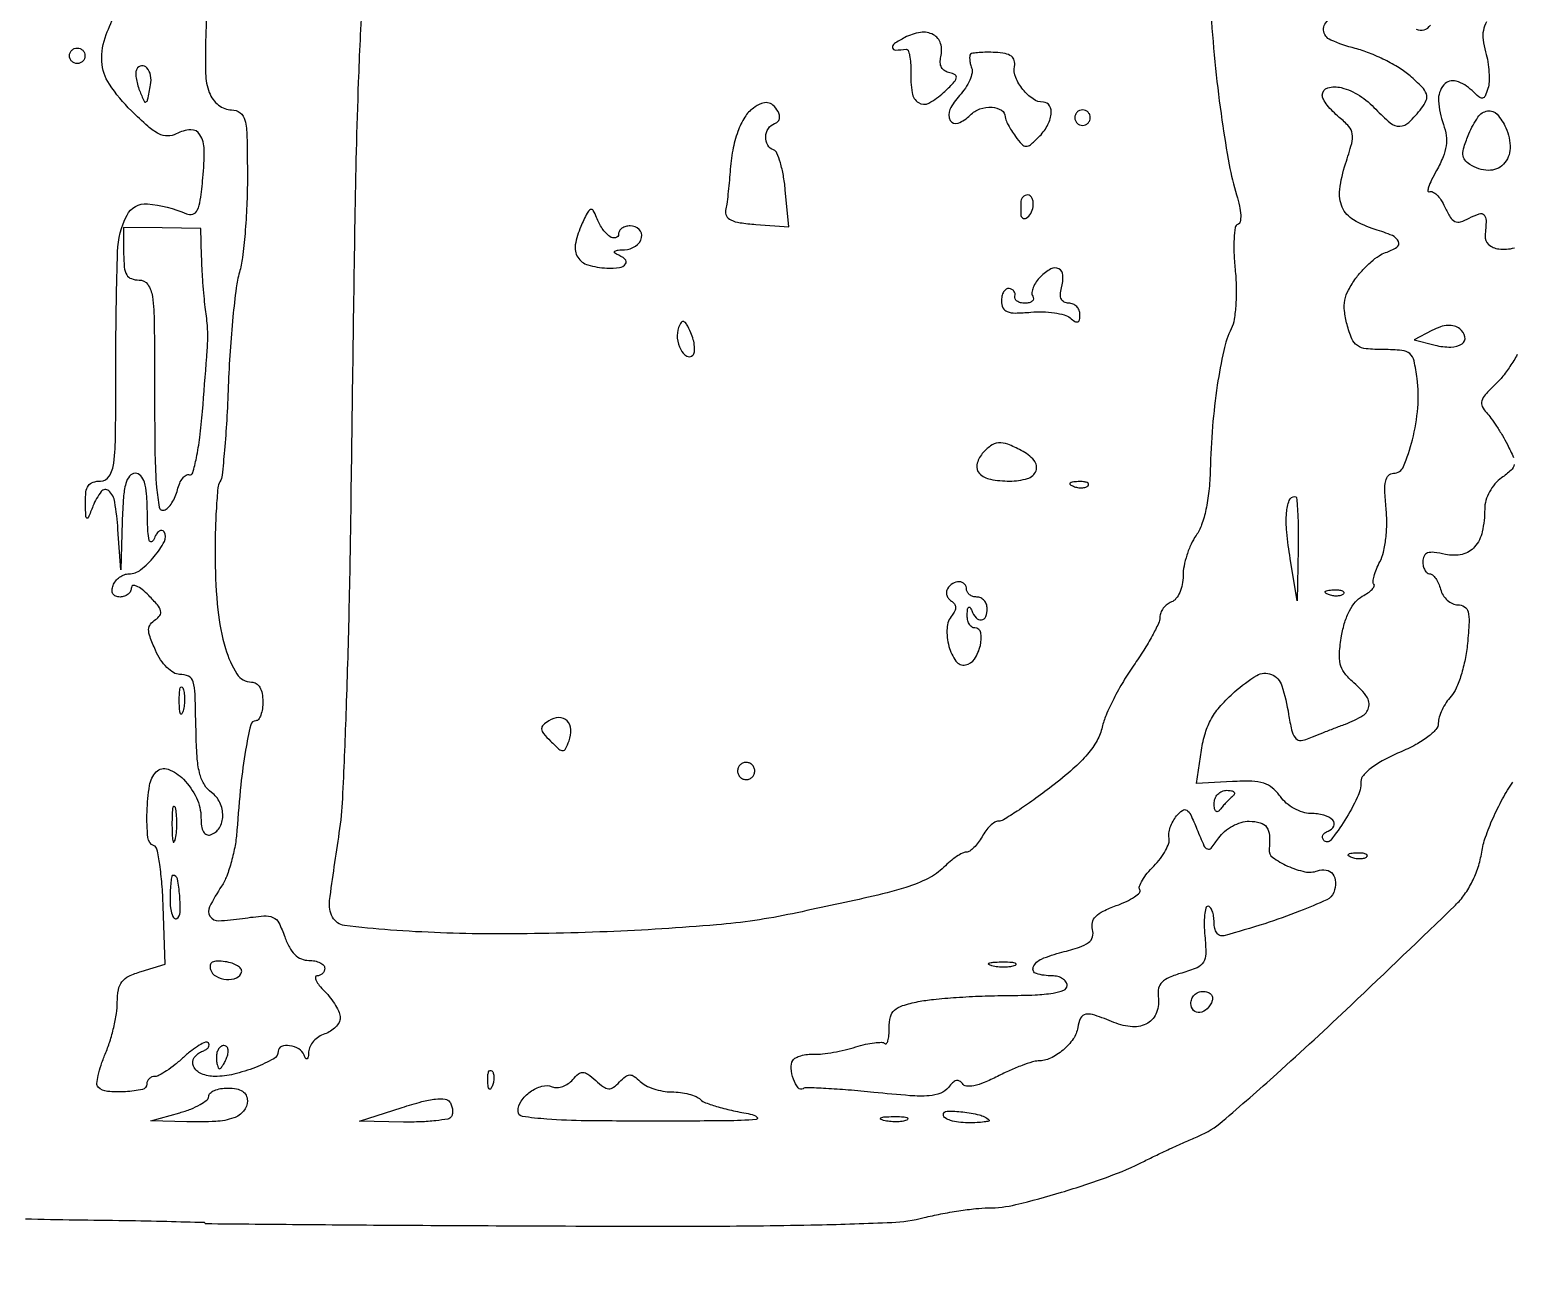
# Model space of a CAD drawing. Extents: x 0 to 5034, y 0 to 2560.
# Drawn here: x 4296.8 to 4488.4, y 1785.6 to 1945.4 of the extents above; entities that cross this region are included whole.
import ezdxf

# ---------------------------------------------------------------- set-up
doc = ezdxf.new("R2010")
doc.units = 0

msp = doc.modelspace()

# ---------------------------------------------------------------- linework, layer by layer
for points in [[(4319.864658, 1949.43324, 0.010034), (4319.611837, 1944.532312, 0.014153), (4319.596544, 1939.706727, 0.084768), (4320.079901, 1937.25, 0.066969), (4320.565945, 1936.354218, 0.069622), (4321.266065, 1935.632051, 0.073708), (4322.09758, 1935.161759, 0.092154), (4322.967776, 1935, -0.163763), (4324.073303, 1934.627934, -0.175125), (4324.69198, 1933.672781, -0.052453), (4324.950813, 1931.583062, -0.004606), (4325, 1926.243398, -0.010461), (4324.924493, 1922.634717, -0.010465), (4324.698103, 1919.032862, -0.010344), (4324.369871, 1915.899961, -0.040283), (4323.972265, 1913.993398, 0.039731), (4323.548574, 1911.9729, 0.007492), (4323.125624, 1908.22245, 0.007966), (4322.766154, 1903.81523, 0.007226), (4322.533285, 1899.25324, -0.00525), (4322.326658, 1894.864802, -0.007573), (4322.044419, 1890.98916, -0.00435), (4321.730031, 1887.742735, -0.112555), (4321.446555, 1886.913524, 0.117124), (4321.181348, 1886.114277, 0.006574), (4320.986546, 1883.488618, 0.009818), (4320.856038, 1880.3284, 0.007016), (4320.829119, 1876.789058, 0.023645), (4321.17616, 1870.333678, 0.047377), (4322.16827, 1865.328315, 0.067478), (4323.65334, 1862.047949, 0.258256), (4325.546917, 1861, -0.149639), (4326.138272, 1860.818967, -0.113013), (4326.604692, 1860.31988, -0.084252), (4326.902092, 1859.525918, -0.047609), (4327, 1858.5, -0.034192), (4326.93444, 1857.542426, -0.052196), (4326.735829, 1856.734375, -0.067907), (4326.445719, 1856.17837, -0.2432), (4326.100694, 1856, 0.349211), (4325.42693, 1855.464073, 0.014019), (4324.766582, 1852.187512, 0.017564), (4324.157408, 1847.726391, 0.007874), (4323.655799, 1841.8282, -0.027429), (4323.409743, 1839.853055, -0.022576), (4322.938006, 1837.78173, -0.023154), (4322.329217, 1835.915767, -0.054646), (4321.666248, 1834.613383, 0.02663), (4320.110472, 1831.93846, 0.268758), (4320.174375, 1830.700272, 0.265596), (4321.283276, 1830.130111, 0.026147), (4324.386736, 1830.430744, -0.014047), (4327.128222, 1830.763419, -0.12706), (4328.309975, 1830.572586, -0.174991), (4329.070572, 1829.850629, -0.032399), (4329.834716, 1828.044288, 0.039696), (4330.428984, 1826.694679, 0.075762), (4331.140111, 1825.750182, 0.09475), (4331.978281, 1825.194714, 0.099407), (4332.94798, 1825, -0.046765), (4333.73337, 1824.926382, -0.066732), (4334.397219, 1824.70625, -0.086855), (4334.845041, 1824.381973, -0.195118), (4335, 1824, -0.099038), (4334.923658, 1823.618362, -0.097945), (4334.70625, 1823.29375, -0.097945), (4334.381638, 1823.076342, -0.099038), (4334, 1823, 0.388784), (4333.803682, 1822.820167, 0.13869), (4333.88125, 1822.4125, 0.056899), (4334.300446, 1821.768918, 0.023605), (4335, 1821, -0.032246), (4335.765378, 1820.128977, -0.032235), (4336.4125, 1819.16667, -0.034007), (4336.863571, 1818.255263, -0.09821), (4337, 1817.567388, -0.122947), (4336.851427, 1816.972302, -0.069989), (4336.4125, 1816.36914, -0.063046), (4335.764714, 1815.849532, -0.06077), (4335, 1815.5, 0.069437), (4334.229505, 1815.131619, 0.063824), (4333.564309, 1814.557423, 0.067697), (4333.100259, 1813.873305, 0.103859), (4332.921053, 1813.182612, -0.019696), (4332.863569, 1812.517963, -0.204538), (4332.728047, 1812.286222, -0.439808), (4332.555009, 1812.319604, -0.042025), (4332.337719, 1812.75, 0.163746), (4331.655127, 1813.547144, 0.097732), (4330.467601, 1813.971499, 0.128138), (4329.417913, 1813.859249, 0.309055), (4328.992198, 1813.25, -0.27139), (4328.417116, 1812.291523, -0.030676), (4326.03112, 1811.17106, -0.035566), (4323.245653, 1810.289234, -0.058942), (4320.800635, 1810, -0.097633), (4319.055386, 1810.344066, -0.187103), (4318.035226, 1811.312175, -0.270678), (4318.132972, 1812.432277, -0.154215), (4319.25, 1813.279762, 0.056383), (4319.688609, 1813.49471, 0.103479), (4319.971792, 1813.771809, 0.153423), (4320.057293, 1814.063045, 0.181951), (4319.951844, 1814.327918, 0.31132), (4319.580123, 1814.414301, 0.037791), (4318.783863, 1814.028846, 0.034171), (4317.803947, 1813.366055, 0.021168), (4316.745488, 1812.464822, -0.018005), (4315.651249, 1811.521124, -0.022061), (4314.561564, 1810.724042, -0.021225), (4313.60485, 1810.144058, -0.1263), (4313.043644, 1810, 0.094758), (4312.645281, 1809.923819, 0.096836), (4312.30657, 1809.70625, 0.098886), (4312.079833, 1809.381577, 0.10349), (4312, 1809, -0.355108), (4311.444818, 1808.316866, -0.036699), (4309.237275, 1808.022511, -0.038071), (4306.909207, 1808.061884, -0.174845), (4305.706317, 1808.627016, -0.225738), (4305.547654, 1809.073611, -0.027181), (4305.715549, 1810.134098, -0.028058), (4306.07437, 1811.443517, -0.01953), (4306.618235, 1812.877016, 0.025101), (4307.209243, 1814.488657, 0.018076), (4307.711398, 1816.337955, 0.018328), (4308.061593, 1818.1361, 0.037198), (4308.178584, 1819.57134, -0.040809), (4308.324686, 1821.217041, -0.123124), (4308.775553, 1822.239999, -0.118599), (4309.66629, 1822.952315, -0.036508), (4311.283953, 1823.57134), (4314.367907, 1824.5), (4314.115594, 1832, 0.011469), (4313.951465, 1834.898426, 0.017628), (4313.663728, 1837.394792, 0.012306), (4313.310865, 1839.39499, 0.262804), (4312.931641, 1839.833333, -0.293261), (4312.124256, 1840.880814, -0.028807), (4312.02892, 1844.21929, -0.03241), (4312.349104, 1847.621031, -0.149273), (4313.209005, 1849.378656, -0.305295), (4314.749653, 1849.734228, -0.107999), (4316.739273, 1848.427969, -0.082295), (4318.417587, 1846.028999, -0.112024), (4319, 1843.462121, 0.035633), (4319.077632, 1842.374172, 0.093213), (4319.329295, 1841.635493, 0.163129), (4319.732467, 1841.272401, 0.18485), (4320.25, 1841.249533, 0.17859), (4321.373995, 1842.148964, 0.131405), (4321.820461, 1843.694832, 0.116545), (4321.451381, 1845.408002, 0.124433), (4320.358741, 1846.72695, -0.097722), (4319.456823, 1847.705638, -0.071369), (4318.869719, 1849.066574, -0.046349), (4318.525793, 1851.044643, -0.014635), (4318.375, 1854.043047, 0.002833), (4318.231416, 1859.430122, 0.0574), (4317.992339, 1861.044903, 0.222223), (4317.404847, 1861.743813, 0.109043), (4316.244111, 1862, -0.136303), (4315.456714, 1862.218712, -0.060036), (4314.59671, 1862.888649, -0.051642), (4313.778277, 1863.888658, -0.041515), (4313.11192, 1865.109284, -0.015497), (4312.408805, 1866.840799, -0.089291), (4312.235753, 1867.810356, -0.164554), (4312.465038, 1868.484874, -0.090624), (4313.117808, 1869.076363, 0.104478), (4313.686651, 1869.620968, 0.221215), (4313.783802, 1870.209689, 0.109825), (4313.376144, 1870.97278, 0.018711), (4312.25, 1872.189301, 0.025613), (4311.384803, 1872.971917, 0.063519), (4310.660937, 1873.422968, 0.159765), (4310.205859, 1873.474854, 0.355839), (4310, 1873.222222, -0.119407), (4309.887062, 1872.756052, -0.100672), (4309.568594, 1872.359028, -0.092142), (4309.092301, 1872.092408, -0.081821), (4308.531385, 1872, -0.094119), (4307.972145, 1872.106211, -0.166113), (4307.617923, 1872.407358, -0.151899), (4307.503306, 1872.885039, -0.075244), (4307.638374, 1873.5, -0.078644), (4307.969263, 1874.073417, -0.065267), (4308.480443, 1874.559375, -0.066694), (4309.086852, 1874.887962, -0.091095), (4309.696696, 1875, 0.169467), (4311.196309, 1875.523299, 0.050791), (4312.953701, 1877.237591, 0.050813), (4314.27256, 1879.187128, 0.267846), (4314.235096, 1880.428624, 0.224727), (4313.950061, 1880.613385, 0.195607), (4313.602968, 1880.523525, 0.0985), (4313.229427, 1880.110099, 0.04131), (4312.897783, 1879.433624, -0.236097), (4312.585229, 1879.15174, -0.421738), (4312.313664, 1879.310148, -0.049215), (4312.139351, 1880.494136, -0.00861), (4312.070285, 1882.75, 0.013362), (4311.96655, 1885.334956, 0.056009), (4311.690442, 1886.863286, 0.116751), (4311.21232, 1887.692406, 0.206686), (4310.5, 1888, 0.228061), (4309.769909, 1887.648718, 0.103001), (4309.278257, 1886.677503, 0.047901), (4308.973874, 1884.878497, 0.010573), (4308.815018, 1881.75), (4308.630035, 1875.5), (4308.262758, 1880.75, 0.022657), (4307.855839, 1884.268172, 0.167051), (4307.069616, 1885.736873, 0.443912), (4306.108131, 1885.652713, 0.066533), (4305.031162, 1883.75, -0.003715), (4304.420008, 1882.261585, -0.437793), (4304.244125, 1882.197694, -0.271587), (4304.115344, 1882.401499, -0.002527), (4304.063386, 1884.25, -0.035596), (4304.128577, 1885.60379, -0.124202), (4304.439559, 1886.414173, -0.164365), (4305.038062, 1886.851858, -0.076551), (4306, 1887, 0.259808), (4307.12621, 1887.627557, 0.108911), (4307.719828, 1889.321429, 0.028079), (4307.958866, 1893.053343, 0.001955), (4308, 1903.571429, -0.008518), (4308.22301, 1916.661609, -0.109119), (4309.435653, 1921.382174, -0.307957), (4312.078723, 1922.841528, -0.077018), (4317.11738, 1921.572498, 0.172267), (4317.948694, 1921.523165, 0.217442), (4318.526574, 1922.019999, 0.07379), (4318.914464, 1923.34331, 0.010229), (4319.250559, 1926.193902, 0.025884), (4319.416431, 1929.865448, 0.1352), (4318.871183, 1931.79512, 0.278507), (4317.674231, 1932.423444, 0.108307), (4315.801614, 1931.893827, -0.127155), (4314.69711, 1931.625357, -0.115861), (4313.557902, 1931.91043, -0.062176), (4312.137676, 1932.882243, -0.014031), (4309.997732, 1934.885183, -0.049267), (4307.152549, 1938.318889, -0.137104), (4306.173394, 1941.26394, -0.10655), (4306.749335, 1944.74793, -0.023536), (4309.25, 1950.299958)], [(4449.600029, 1947.312163, 0.008644), (4450.198277, 1940.368303, 0.009566), (4451.020687, 1933.680765, 0.010022), (4451.962163, 1927.903331, 0.029633), (4452.920663, 1924.000576, -0.022165), (4453.295381, 1922.567509, -0.042433), (4453.44542, 1921.388836, -0.056748), (4453.384777, 1920.543027, -0.272482), (4453.079893, 1920.193298, 0.281766), (4452.745727, 1919.796365, 0.022236), (4452.593488, 1918.365537, 0.024994), (4452.572213, 1916.525188, 0.016108), (4452.722768, 1914.397175, -0.020212), (4452.866226, 1912.102152, -0.021691), (4452.818244, 1909.856774, -0.022549), (4452.605356, 1907.926278, -0.073932), (4452.224029, 1906.704453, 0.058605), (4451.252526, 1903.895998, 0.017085), (4450.424053, 1899.389076, 0.016382), (4449.808452, 1894.053301, 0.014128), (4449.504716, 1888.418195, -0.019229), (4449.330011, 1885.694171, -0.027569), (4448.950323, 1883.30533, -0.031779), (4448.394041, 1881.343379, -0.067902), (4447.674512, 1879.945688, 0.045474), (4447.03299, 1878.825577, 0.029429), (4446.491888, 1877.432148, 0.029533), (4446.121248, 1875.995658, 0.048403), (4446, 1874.746109, -0.048405), (4445.890317, 1873.615804, -0.055987), (4445.565264, 1872.584487, -0.06414), (4445.081792, 1871.78752, -0.133535), (4444.5, 1871.361626, 0.074698), (4443.926571, 1871.0367, 0.064475), (4443.440625, 1870.542896, 0.066853), (4443.111922, 1869.962224, 0.095689), (4443, 1869.382755, -0.11096), (4442.818867, 1868.576598, -0.014077), (4442.006785, 1866.978641, -0.015944), (4440.913561, 1865.113763, -0.012638), (4439.618844, 1863.169081, 0.018685), (4438.273159, 1861.093882, 0.016486), (4437.025568, 1858.836849, 0.016787), (4436.036367, 1856.726989, 0.047195), (4435.538677, 1855.176097, -0.074078), (4434.879277, 1853.445744, -0.048459), (4433.656069, 1851.691187, -0.036352), (4431.759631, 1849.76776, -0.015986), (4428.995789, 1847.49676, -0.008001), (4426.681319, 1845.774066, -0.011315), (4424.562825, 1844.320923, -0.007614), (4422.760699, 1843.182619, -0.137898), (4422.11114, 1843, 0.142855), (4421.636893, 1842.86168, 0.047734), (4421.061674, 1842.4125, 0.042911), (4420.4864, 1841.765335, 0.03739), (4420, 1841, -0.034718), (4419.519262, 1840.234579, -0.040999), (4418.960638, 1839.5875, -0.045472), (4418.409137, 1839.136208, -0.149836), (4417.964816, 1839, 0.121046), (4417.469583, 1838.878325, 0.026806), (4416.71275, 1838.429336, 0.026363), (4415.871859, 1837.800964, 0.022737), (4415.057313, 1837.057313, -0.080876), (4413.046685, 1835.609742, -0.041122), (4410.146073, 1834.449867, -0.01976), (4405.316795, 1833.171979, -0.002955), (4395.5, 1831.046126, -0.030744), (4385.682917, 1829.603762, -0.01091), (4371.51126, 1828.715565, -0.011072), (4356.485433, 1828.435581, -0.017071), (4343.5, 1828.924707, -0.01404), (4337.561014, 1829.519795, -0.244413), (4336.01495, 1830.594331, -0.155256), (4335.63458, 1832.733831, -0.00502), (4336.889126, 1841.5, 0.026545), (4337.332788, 1845.961732, 0.002547), (4337.779704, 1856.871875, 0.003238), (4338.162254, 1869.893556, 0.002551), (4338.41325, 1884, -0.000704), (4338.931509, 1920.761182, -0.004986), (4339.386154, 1938.603672, -0.006012), (4339.902948, 1949.481916, -0.110897)], [(4488.813345, 1889.136511, -0.166519), (4488.404726, 1888.392838, -0.031847), (4487.183574, 1887.416027, 0.063532), (4486.321707, 1886.632368, 0.05263), (4485.619963, 1885.608462, 0.053364), (4485.156371, 1884.477569, 0.070721), (4485, 1883.377555, -0.053841), (4484.683018, 1880.44241, -0.125109), (4483.699346, 1878.477203, -0.161441), (4482.088524, 1877.516724, -0.108865), (4479.930466, 1877.515272, 0.022348), (4478.451727, 1877.771414, 0.109416), (4477.611965, 1877.694665, 0.206789), (4477.164451, 1877.304586, 0.111972), (4477, 1876.579455, 0.053971), (4477.065413, 1875.975211, 0.073701), (4477.25949, 1875.463965, 0.093398), (4477.546296, 1875.120819, 0.173804), (4477.883369, 1875, -0.181596), (4478.259476, 1874.858742, -0.059916), (4478.660882, 1874.4125, -0.050447), (4479.024544, 1873.765484, -0.038887), (4479.289749, 1873, 0.075479), (4479.618735, 1872.235658, 0.071541), (4480.164625, 1871.5875, 0.07585), (4480.836744, 1871.150419, 0.106697), (4481.53361, 1871, -0.144653), (4482.388107, 1870.747505, -0.190675), (4482.855372, 1870.09208, -0.074328), (4482.981205, 1868.75929, -0.010386), (4482.773048, 1865.989869, -0.02601), (4482.467613, 1863.938414, -0.025549), (4481.949593, 1861.917247, -0.026422), (4481.312409, 1860.197434, -0.082163), (4480.645819, 1859.161128, 0.039434), (4480.015934, 1858.344039, 0.033549), (4479.483459, 1857.393969, 0.034917), (4479.11641, 1856.458625, 0.076184), (4479, 1855.699057, -0.182132), (4478.690232, 1854.876871, -0.050294), (4477.662213, 1853.919816, -0.039526), (4476.084644, 1852.908309, -0.021224), (4474, 1851.904654, 0.021427), (4471.932332, 1850.908142, 0.038704), (4470.34979, 1849.895299, 0.048336), (4469.307406, 1848.937207, 0.184195), (4468.996262, 1848.126856, -0.110677), (4468.530795, 1846.071937, -0.029998), (4466.912643, 1843.132257, -0.026079), (4465.094767, 1840.560495, -0.460368), (4464.196113, 1840.524125, -0.13899), (4464.032235, 1840.84503, -0.159643), (4464.073501, 1841.185338, -0.125815), (4464.32778, 1841.494939, -0.072617), (4464.756231, 1841.722315, 0.192733), (4465.477212, 1842.359419, 0.322386), (4465.355925, 1843.123382, 0.134944), (4464.208639, 1843.782332, 0.063355), (4462.497687, 1844, -0.0774), (4461.469255, 1844.16016, -0.050158), (4460.362563, 1844.64013, -0.049132), (4459.345103, 1845.347675, -0.063576), (4458.580797, 1846.188109, 0.064956), (4457.575125, 1847.287862, 0.099259), (4456.445855, 1847.908387, 0.069964), (4454.88496, 1848.16811, 0.019227), (4452.387789, 1848.134976), (4447.727391, 1847.893735), (4448.371319, 1852.196868, -0.036969), (4448.876933, 1854.432261, -0.055309), (4449.668523, 1856.269352, -0.052431), (4450.878362, 1857.956437, -0.029409), (4452.664891, 1859.741924, -0.045401), (4455.528161, 1861.85408, -0.239896), (4457.414065, 1861.993761, -0.218866), (4458.753973, 1860.534825, -0.038368), (4459.645488, 1856.815533, 0.016882), (4460.035036, 1854.815103, 0.095223), (4460.472581, 1853.824592, 0.213385), (4461.066489, 1853.464945, 0.132764), (4461.886538, 1853.580466, -0.006148), (4462.736879, 1853.931632, -0.001793), (4464.054171, 1854.451307, -0.001801), (4465.541673, 1855.025809, -0.001928), (4467, 1855.57658, 0.048674), (4469.246557, 1856.674364, 0.220682), (4470.030413, 1857.858868, 0.21036), (4469.649829, 1859.264163, 0.044328), (4467.841557, 1861.137417, -0.055626), (4466.828587, 1862.235263, -0.102043), (4466.322573, 1863.336592, -0.077154), (4466.218445, 1864.754501, -0.021671), (4466.493881, 1866.963782, -0.032422), (4466.913121, 1868.736817, -0.046201), (4467.526978, 1870.232965, -0.054267), (4468.294135, 1871.378462, -0.095504), (4469.175747, 1872.094057, 0.027873), (4469.905775, 1872.538762, 0.049901), (4470.441261, 1872.992161, 0.073732), (4470.723297, 1873.386133, 0.325712), (4470.681624, 1873.65171, -0.230523), (4470.566244, 1873.986086, -0.034108), (4470.704365, 1874.707958, -0.032649), (4471.001728, 1875.597774, -0.022701), (4471.446661, 1876.559828, 0.06324), (4471.909693, 1877.819439, 0.027598), (4472.212918, 1879.577758, 0.026241), (4472.337455, 1881.548194, 0.027536), (4472.251202, 1883.489139, -0.014277), (4472.093506, 1885.709125, -0.062134), (4472.200963, 1887.020749, -0.136993), (4472.567466, 1887.72794, -0.208015), (4473.193113, 1888, 0.302799), (4474.50744, 1888.876301, 0.03721), (4475.650832, 1892.322922, 0.039707), (4476.347353, 1896.465997, 0.054125), (4476.268034, 1900.25, 0.021874), (4475.868506, 1902.538418, 0.162052), (4475.309328, 1903.475735, 0.158523), (4474.293756, 1903.901718, 0.020686), (4471.919186, 1904, -0.023253), (4469.666558, 1904.104819, -0.128272), (4468.53435, 1904.515732, -0.145639), (4467.821534, 1905.400367, -0.032949), (4467.202148, 1907.25, -0.035817), (4466.87094, 1909.013456, -0.076161), (4466.92352, 1910.397277, -0.075693), (4467.388537, 1911.70726, -0.035019), (4468.354176, 1913.239939, -0.029313), (4469.256299, 1914.331132, -0.026781), (4470.306108, 1915.344646, -0.027771), (4471.34291, 1916.147209, -0.074103), (4472.18062, 1916.557327, 0.063266), (4473.631099, 1917.229045, 0.374744), (4473.854185, 1917.966794, 0.189658), (4473.057832, 1918.742843, 0.026022), (4470.834848, 1919.543203, -0.060767), (4468.041611, 1920.773681, -0.154133), (4466.581764, 1922.409519, -0.139723), (4466.246773, 1924.70194, -0.046591), (4467.01284, 1928.038906, 0.012795), (4467.800345, 1930.647532, 0.100826), (4467.884069, 1931.902379, 0.150496), (4467.441193, 1932.860196, 0.039592), (4466.202037, 1934.037484, -0.027427), (4465.359187, 1934.800152, -0.031629), (4464.646848, 1935.616901, -0.033293), (4464.143023, 1936.373587, -0.130957), (4464, 1936.910293, -0.335939), (4464.720818, 1937.862059, -0.133934), (4466.459976, 1937.876215, -0.077953), (4468.803914, 1936.847042, -0.062609), (4470.923053, 1935.082372, 0.030332), (4472.781553, 1933.320233, 0.182175), (4474.01672, 1932.886439, 0.18981), (4475.200856, 1933.384028, 0.033341), (4476.84467, 1935.216534, 0.067872), (4477.44326, 1936.240562, 0.186567), (4477.463451, 1937.06293, 0.111245), (4476.894068, 1937.959266, 0.01727), (4475.34467, 1939.399079, 0.040675), (4473.949739, 1940.422378, 0.021978), (4472.087184, 1941.458493, 0.021753), (4470.085098, 1942.353068, 0.031873), (4468.25, 1942.946943, -0.041177), (4465.093246, 1944.033738, -0.276391), (4464.1724, 1945.330158, -0.302483), (4464.910493, 1946.652237, -0.045795)], [(4476.145151, 1945.457605, 0.194081), (4477.160678, 1945.352353, 0.18639), (4477.986803, 1945.978647, -0.046699)], [(4485.226985, 1946.368732, 0.086735), (4484.824604, 1945.289183, 0.079391), (4484.793796, 1944.071399, 0.035652), (4485.119589, 1942.5, -0.028377), (4485.403816, 1941.222761, -0.025002), (4485.556699, 1939.866286, -0.025808), (4485.56987, 1938.627887, -0.066184), (4485.415796, 1937.746933, -0.029117), (4485.052164, 1936.791126, -0.262816), (4484.705176, 1936.535447, -0.210426), (4484.24976, 1936.673223, -0.019208), (4483.36021, 1937.496933, 0.124383), (4481.32242, 1938.712642, 0.29762), (4479.70934, 1938.234548, 0.193511), (4479.022491, 1936.17446, 0.072201), (4479.65371, 1933.132988, -0.051403), (4480.017748, 1931.683556, -0.07233), (4480.016344, 1930.3525, -0.061899), (4479.623965, 1928.92976, -0.027641), (4478.780996, 1927.175776, 0.012482), (4478.137308, 1925.934266, 0.030917), (4477.746436, 1924.98751, 0.081813), (4477.662462, 1924.487713, 0.588462), (4477.829167, 1924.394419, -0.256368), (4478.249862, 1924.416167, -0.080377), (4478.784948, 1924.041636, -0.057572), (4479.348113, 1923.351849, -0.035549), (4479.849424, 1922.431133, 0.029357), (4480.542099, 1921.120609, 0.150717), (4481.149346, 1920.580779, 0.183827), (4481.884514, 1920.533725, 0.047967), (4482.995652, 1920.997673, -0.038183), (4484.301124, 1921.572955, -0.300725), (4484.912046, 1921.419883, -0.195134), (4485.180231, 1920.697816, -0.017895), (4485.052296, 1918.75, 0.240913), (4485.495232, 1917.612881, 0.153238), (4486.818935, 1917.017896, 0.094451), (4488.840888, 1917.159721, 0.058323)], [(4291.214259, 1935.889879, 0.000211), (4290.798354, 1917.712839, 0.001097)], [(4489.216187, 1903.349031, -0.020173), (4488.270931, 1901.824474, -0.020315), (4487.226772, 1900.410209, -0.036481), (4486.244294, 1899.354593, 0.022309), (4485.075932, 1898.168452, 0.112394), (4484.625116, 1897.361339, 0.182065), (4484.67852, 1896.647253, 0.08105), (4485.216835, 1895.854593, -0.032043), (4485.808446, 1895.143973, -0.012141), (4486.544183, 1894.082089, -0.011967), (4487.290654, 1892.885348, -0.014316), (4487.933574, 1891.722731, -0.02111), (4488.713598, 1890.04103, -0.14207)], [(4289.97842, 1873, -0.000102), (4289.600089, 1848.617344, -0.000149), (4289.255365, 1827.096875, -0.000074), (4288.954358, 1808.813203, -0.00254)], [(4296.290207, 1791.580424, 0.00338), (4302.753623, 1791.459598, -0.001174), (4309.175017, 1791.367895, -0.001958), (4314.580752, 1791.256827, -0.000155), (4319.415009, 1791.137067, -0.406888), (4319.5, 1791.049918, 0.411623), (4319.585979, 1790.963174, 0.000022), (4332.425, 1790.850084, 0.000745), (4346.628167, 1790.746792, 0.000447), (4363.5, 1790.664326, 0.001485), (4384.769701, 1790.642528, 0.004963), (4398.721244, 1790.808132, 0.005631), (4408.31581, 1791.125412, 0.049916), (4412.5, 1791.732427, -0.012979), (4414.655408, 1792.209582, -0.010399), (4416.997953, 1792.614372, -0.010543), (4419.181257, 1792.898098, -0.02614), (4420.790903, 1792.988131, 0.058367), (4424.386504, 1793.422449, 0.013612), (4430.26333, 1795.011222, 0.014769), (4436.328615, 1797.026521, 0.028906), (4441, 1799.046431, -0.005065), (4442.593621, 1799.827645, -0.003043), (4444.5, 1800.724131, -0.003047), (4446.40699, 1801.592699, -0.005312), (4448, 1802.286342, 0.076709), (4451.084533, 1804.190939, 0.006509), (4458.118221, 1810.351254, 0.006727), (4467.714663, 1819.215764, 0.002387), (4481.208789, 1832.144368, 0.046334), (4482.401006, 1833.53305, 0.038818), (4483.398317, 1835.199755, 0.037764), (4484.15098, 1837.051141, 0.038037), (4484.614431, 1838.990244, -0.044338), (4485.10812, 1840.946675, -0.020436), (4486.075001, 1843.391064, -0.020055), (4487.308561, 1845.895712, -0.026207), (4488.643139, 1848.071769, 0.005614)]]:
    msp.add_lwpolyline(points, format="xyb")
for points in [[(4410, 1944.351841, 0.023071), (4408.668794, 1943.567089, 0.285832), (4408.431803, 1943.057326, 0.385384), (4408.791191, 1942.746245, 0.029361), (4410.182477, 1942.859071, -0.347203), (4410.441448, 1942.707774, -0.043209), (4410.63922, 1942.038513, -0.036144), (4410.762822, 1941.083507, -0.021223), (4410.778975, 1939.930994, 0.04555), (4410.949533, 1937.210542, 0.216182), (4411.782978, 1935.936939, 0.270149), (4413.131349, 1935.885918, 0.065128), (4415.023886, 1937.23688, 0.012577), (4416.278321, 1938.465928, 0.117211), (4416.663258, 1939.112326, 0.340334), (4416.511944, 1939.523886, 0.093306), (4415.825755, 1939.79504, -0.095498), (4415.196553, 1940.046842, -0.124273), (4414.773952, 1940.498272, -0.115596), (4414.597593, 1941.123382, -0.075288), (4414.676909, 1941.8725, 0.136658), (4414.649829, 1943.580265, 0.201631), (4413.713278, 1944.725673, 0.159729), (4412.02901, 1945.015958, 0.085313)], [(4304, 1942, -0.099038), (4303.923658, 1941.618362, -0.097945), (4303.70625, 1941.29375, -0.097945), (4303.381638, 1941.076342, -0.099038), (4303, 1941, -0.099038), (4302.618362, 1941.076342, -0.097945), (4302.29375, 1941.29375, -0.097945), (4302.076342, 1941.618362, -0.099038), (4302, 1942, -0.099038), (4302.076342, 1942.381638, -0.097945), (4302.29375, 1942.70625, -0.097945), (4302.618362, 1942.923658, -0.099038), (4303, 1943, -0.099038), (4303.381638, 1942.923658, -0.097945), (4303.70625, 1942.70625, -0.097945), (4303.923658, 1942.381638, -0.099038)], [(4418.520699, 1942.187366, 0.172528), (4418.407684, 1941.949597, 0.045014), (4418.402511, 1941.520232, 0.040296), (4418.4858, 1940.999061, 0.031858), (4418.656042, 1940.453956, -0.145084), (4418.709034, 1939.778124, -0.050719), (4418.407331, 1938.840334, -0.045182), (4417.844113, 1937.81647, -0.039222), (4417.081624, 1936.857239, 0.076081), (4415.853777, 1935.055376, 0.240918), (4415.89136, 1933.639584, 0.382294), (4416.901165, 1933.281093, 0.099382), (4418.464653, 1934.321796, -0.111799), (4419.735968, 1935.123679, -0.098417), (4421.290651, 1935.348874, -0.129226), (4422.521528, 1934.95543, -0.256511), (4423, 1934.084141, 0.102309), (4423.078595, 1933.704054, 0.019154), (4423.387067, 1933.059092, 0.019783), (4423.813228, 1932.321616, 0.016958), (4424.317674, 1931.580232, 0.024743), (4425.153458, 1930.548484, 0.202864), (4425.689537, 1930.295994, 0.187701), (4426.268432, 1930.495059, 0.02078), (4427.317674, 1931.460531, 0.066635), (4428.427656, 1932.913616, 0.09667), (4428.943975, 1934.438336, 0.165235), (4428.728427, 1935.536949, 0.268579), (4427.928571, 1936, -0.152336), (4426.606604, 1936.412336, -0.071976), (4425.283793, 1937.640715, -0.07151), (4424.354287, 1939.205827, -0.143634), (4424.20101, 1940.621892, 0.110905), (4424.167421, 1941.395145, 0.171738), (4423.791396, 1941.939536, 0.111149), (4423.004814, 1942.276534, 0.03329), (4421.701798, 1942.429463, 0.013313), (4420.602094, 1942.455478, 0.018249), (4419.613092, 1942.416427, 0.015147), (4418.809299, 1942.330701, 0.163652)], [(4310.69423, 1940.266312, 0.128674), (4310.576189, 1939.838401, 0.035727), (4310.617025, 1939.137604, 0.033562), (4310.779601, 1938.321893, 0.029672), (4311.054847, 1937.5, 0.008409), (4311.637706, 1936.118704, 0.433084), (4311.885032, 1936.03197, 0.224977), (4312.101967, 1936.318463, 0.004068), (4312.487445, 1938.246029, 0.094541), (4312.488325, 1939.470337, 0.135348), (4312.011968, 1940.439431, 0.25179), (4311.324356, 1940.691635, 0.229906)], [(4390.427058, 1935.234687, 0.106382), (4389.329962, 1934.076734, 0.04894), (4388.424249, 1932.195285, 0.041687), (4387.763453, 1929.784444, 0.029548), (4387.413239, 1927, -0.006089), (4387.299594, 1925.55, -0.005895), (4387.149627, 1924.0875, -0.005836), (4386.987491, 1922.80389, -0.021538), (4386.840883, 1922, 0.187246), (4386.946602, 1921.284757, 0.1568), (4387.515247, 1920.762628, 0.072779), (4388.704611, 1920.41235, 0.017244), (4390.765988, 1920.191721), (4395.031975, 1919.883442), (4394.56264, 1924.67617, 0.019545), (4394.306608, 1926.537431, 0.027741), (4393.923718, 1928.163519, 0.026818), (4393.480982, 1929.41374, 0.217086), (4393.046653, 1929.817782, -0.187186), (4392.288531, 1930.445836, -0.137638), (4392.031682, 1931.517141, -0.132901), (4392.367664, 1932.593747, -0.172248), (4393.177051, 1933.225684, 0.117017), (4393.56812, 1933.467999, 0.128568), (4393.792123, 1933.852632, 0.118107), (4393.809358, 1934.324523, 0.088972), (4393.618034, 1934.809017, 0.067129), (4392.967792, 1935.600679, 0.155355), (4392.279828, 1935.925283, 0.136722), (4391.469361, 1935.811779, 0.047413)], [(4432, 1934, 0.099038), (4432.076342, 1933.618362, 0.097945), (4432.29375, 1933.29375, 0.097945), (4432.618362, 1933.076342, 0.099038), (4433, 1933, 0.099038), (4433.381638, 1933.076342, 0.097945), (4433.70625, 1933.29375, 0.097945), (4433.923658, 1933.618362, 0.099038), (4434, 1934, 0.099038), (4433.923658, 1934.381638, 0.097945), (4433.70625, 1934.70625, 0.097945), (4433.381638, 1934.923658, 0.099038), (4433, 1935, 0.099038), (4432.618362, 1934.923658, 0.097945), (4432.29375, 1934.70625, 0.097945), (4432.076342, 1934.381638, 0.099038)], [(4487.733312, 1932.685971, -0.111758), (4488.286334, 1930.025328, -0.191016), (4487.425289, 1927.960863, -0.212057), (4485.47685, 1927.182075, -0.132438), (4483.090423, 1927.922954, -0.089797), (4482.430303, 1928.529926, -0.155209), (4482.183714, 1929.226482, -0.089107), (4482.328497, 1930.214776, -0.017375), (4482.961744, 1931.907641, -0.050999), (4484.132719, 1934.078835, -0.205987), (4485.373375, 1934.870536, -0.25759), (4486.598836, 1934.43356, -0.074267)], [(4425, 1923), (4425, 1922.146875), (4425, 1921.5, 0.241463), (4425.242332, 1921.027459, 0.301015), (4425.724355, 1921.008985, 0.127588), (4426.299205, 1921.601195, 0.093015), (4426.598844, 1922.472506, 0.057239), (4426.617186, 1923.056917, 0.085168), (4426.489419, 1923.551299, 0.112739), (4426.240939, 1923.879956, 0.176526), (4425.911516, 1924, 0.108912), (4425.563763, 1923.923342, 0.099759), (4425.267758, 1923.70625, 0.095344), (4425.069259, 1923.381784, 0.089971)], [(4368.11583, 1919.899549, 0.06165), (4367.408025, 1917.558239, 0.18464), (4367.726068, 1915.945722, 0.183253), (4369.041585, 1914.948957, 0.060619), (4371.472373, 1914.544605, 0.041984), (4373.126602, 1914.611094, 0.209911), (4373.905227, 1915.07561, 0.393963), (4373.822584, 1915.700426, 0.076444), (4372.75, 1916.337719, -0.134342), (4372.492009, 1916.534095, -0.451325), (4372.528125, 1916.717133, -0.102704), (4372.953487, 1916.859693, -0.020908), (4373.75, 1916.921053, 0.138153), (4375.198276, 1917.384401, 0.189121), (4375.977784, 1918.493171, 0.270332), (4375.666951, 1919.538198, 0.190673), (4374.5, 1920, 0.06887), (4373.926682, 1919.920655, 0.085131), (4373.440625, 1919.688914, 0.099915), (4373.115626, 1919.344827, 0.140337), (4373, 1918.940983, -0.346905), (4372.618298, 1918.457037, -0.224169), (4371.883884, 1918.610434, -0.083092), (4370.89761, 1919.65221, -0.05955), (4370.165218, 1921.08241, 0.0423), (4369.732222, 1922.004873, 0.414231), (4369.356363, 1922.105648, 0.149748), (4368.925526, 1921.643212, 0.009008)], [(4309, 1916.396826, 0.023888), (4309.084003, 1914.639584, 0.109585), (4309.397196, 1913.674603, 0.175313), (4310.002361, 1913.173545, 0.08633), (4311, 1913, -0.246092), (4312.118087, 1912.414221, -0.119002), (4312.716851, 1910.864583, -0.030761), (4312.95798, 1907.441473, -0.002206), (4313, 1897.916667, 0.003639), (4313.054328, 1890.452974, 0.017138), (4313.263507, 1886.172572, 0.024268), (4313.603127, 1883.607366, 0.456321), (4314.222417, 1883.240806, 0.117728), (4314.729034, 1883.555703, 0.04887), (4315.240726, 1884.185078, 0.04475), (4315.680104, 1884.997976, 0.043593), (4315.972417, 1885.883156, -0.043696), (4316.247699, 1886.716188, -0.066116), (4316.638772, 1887.370765, -0.089513), (4317.078142, 1887.75742, -0.213881), (4317.5, 1887.809017, 0.422306), (4317.940039, 1888.049105, 0.017125), (4318.41258, 1889.99768, 0.020256), (4318.848784, 1892.64741, 0.010364), (4319.19168, 1896, 0.000746), (4319.756097, 1903.066422, 0.012703), (4319.879145, 1905.394345, 0.029), (4319.826633, 1907.111081, 0.010937), (4319.561736, 1909.5, -0.00983), (4319.402719, 1910.905665, -0.005045), (4319.255899, 1912.672747, -0.005012), (4319.141298, 1914.495741, -0.00753), (4319.081242, 1916.088074), (4319, 1919.676147), (4314, 1919.7349), (4309, 1919.793653)], [(4427.571429, 1913.428571, 0.044113), (4427.005046, 1912.752343, 0.05566), (4426.615536, 1912.035699, 0.066477), (4426.447154, 1911.386806, 0.170295), (4426.549826, 1910.91938, -0.156246), (4426.636447, 1910.570839, -0.191381), (4426.493162, 1910.270068, -0.127975), (4426.115113, 1910.06674, -0.059793), (4425.559017, 1910, -0.05711), (4424.980735, 1910.066267, -0.093804), (4424.531399, 1910.264375, -0.131107), (4424.280191, 1910.557968, -0.181447), (4424.25, 1910.9, 0.11039), (4424.267928, 1911.250836, 0.119228), (4424.132812, 1911.565, 0.113761), (4423.862485, 1911.793039, 0.093907), (4423.5, 1911.9, 0.177514), (4423.118998, 1911.802024, 0.105871), (4422.79375, 1911.457601, 0.080883), (4422.57398, 1910.914323, 0.055805), (4422.5, 1910.253537, 0.116976), (4422.701436, 1909.404303, 0.189109), (4423.247095, 1908.914798, 0.093797), (4424.308699, 1908.732182, 0.017314), (4426.300025, 1908.834464, -0.027859), (4427.84891, 1908.881316, -0.02967), (4429.360764, 1908.752825, -0.031044), (4430.63675, 1908.485956, -0.10652), (4431.383358, 1908.096804, 0.033808), (4432.007032, 1907.646706, 0.22183), (4432.379901, 1907.601386, 0.272676), (4432.603581, 1907.855008, 0.047621), (4432.666667, 1908.515876, 0.096684), (4432.556099, 1909.082327, 0.09736), (4432.24074, 1909.564039, 0.098479), (4431.770014, 1909.886573, 0.101443), (4431.216702, 1910, -0.11319), (4430.628138, 1910.134968, -0.173113), (4430.264635, 1910.504533, -0.125278), (4430.148468, 1911.125128, -0.047928), (4430.289489, 1911.999004, 0.074128), (4430.463971, 1913.611407, 0.267739), (4429.933116, 1914.451777, 0.253589), (4428.907962, 1914.438947, 0.069154)], [(4380.770435, 1906.844147, 0.120291), (4380.594482, 1905.465879, 0.090543), (4381.037434, 1903.997873, 0.142019), (4381.81792, 1903.169753, 0.342036), (4382.602715, 1903.269382, 0.16879), (4382.808647, 1903.694637, 0.05215), (4382.817553, 1904.416459, 0.045491), (4382.657374, 1905.282993, 0.036515), (4382.335004, 1906.175253, 0.015803), (4381.795053, 1907.289326, 0.172656), (4381.434968, 1907.622066, 0.367009), (4381.112563, 1907.522516, 0.050395)], [(4478.184122, 1906.462042), (4475.868243, 1905.249885), (4478.578766, 1904.569587, 0.062794), (4480.620389, 1904.322414, 0.145009), (4482.085655, 1904.764387, 0.311925), (4482.446027, 1905.653427, 0.175573), (4481.792382, 1906.679481, 0.095339), (4481.07737, 1907.038979, 0.084188), (4480.247069, 1907.128826, 0.068183), (4479.286763, 1906.937815, 0.037443)], [(4420.036355, 1890.543805, 0.119079), (4419.33517, 1889.113057, 0.255621), (4419.66652, 1887.968867, 0.153249), (4421.083343, 1887.22357, 0.045062), (4423.559017, 1887, 0.069818), (4425.885361, 1887.326434, 0.236467), (4426.981752, 1888.334039, 0.28122), (4426.733746, 1889.658467, 0.086719), (4425.065741, 1890.964816, 0.032481), (4423.331443, 1891.75278, 0.11172), (4422.11483, 1891.92299, 0.138382), (4421.093668, 1891.540332, 0.061207)], [(4431.8125, 1886.316886, 0.051402), (4432.359369, 1886.160852, 0.05415), (4432.916927, 1886.123424, 0.060344), (4433.402231, 1886.202593, 0.126455), (4433.729167, 1886.395833, 0.296942), (4433.77538, 1886.614691, 0.208169), (4433.592839, 1886.799335, 0.077125), (4433.112848, 1886.910055, 0.028489), (4432.416667, 1886.921053, 0.018894), (4431.670344, 1886.862007, 0.168741), (4431.37858, 1886.720685, 0.470617), (4431.395823, 1886.538436, 0.054073)], [(4460.883097, 1878.25), (4460.766194, 1871.5), (4459.859898, 1876.968353, -0.016831), (4459.409074, 1880.401086, -0.043169), (4459.382443, 1882.903872, -0.070257), (4459.729578, 1884.486446, -0.313336), (4460.468615, 1885, -0.389529), (4460.678346, 1884.807382, -0.00592), (4460.809565, 1883.017188, -0.012282), (4460.889714, 1880.838177, -0.00738)], [(4415.542705, 1873.069098, 0.113635), (4415.405, 1872.663465, 0.10029), (4415.449185, 1872.218324, 0.093945), (4415.669239, 1871.801951, 0.086135), (4416.032246, 1871.480071, -0.09588), (4416.420805, 1871.121883, -0.145318), (4416.575736, 1870.692461, -0.125439), (4416.480131, 1870.200477, -0.062422), (4416.137217, 1869.660972, 0.16107), (4415.472923, 1867.955751, 0.079014), (4415.721377, 1865.612137, 0.090783), (4416.628322, 1863.707409, 0.291218), (4417.875957, 1863.211149, 0.204082), (4419.022181, 1863.979975, 0.083461), (4419.786065, 1865.733668, 0.10784), (4419.834084, 1867.365549, 0.360887), (4419.069551, 1868, -0.164064), (4418.667931, 1868.135428, -0.10166), (4418.337371, 1868.514062, -0.080928), (4418.12823, 1869.080694, -0.05936), (4418.078947, 1869.75, -0.021021), (4418.137165, 1870.416573, -0.185333), (4418.275306, 1870.672067, -0.449116), (4418.45138, 1870.648042, -0.051902), (4418.662281, 1870.25, 0.083439), (4419.241341, 1869.305569, 0.24959), (4419.926479, 1869.043684, 0.275403), (4420.472806, 1869.469065, 0.093205), (4420.666667, 1870.5, 0.087646), (4420.565493, 1871.072738, 0.094518), (4420.275, 1871.559375, 0.100101), (4419.841974, 1871.884901, 0.111732), (4419.333333, 1872, -0.073375), (4418.823851, 1872.075172, -0.087856), (4418.391667, 1872.29375, -0.100566), (4418.10275, 1872.618653, -0.13236), (4418, 1873, 0.194656), (4417.725806, 1873.677618, 0.195868), (4417.058428, 1873.971618, 0.147252), (4416.214828, 1873.743322, 0.115643)], [(4466.729167, 1872.395833, -0.126455), (4466.402231, 1872.202593, -0.060344), (4465.916927, 1872.123424, -0.05415), (4465.359369, 1872.160852, -0.051402), (4464.8125, 1872.316886, -0.054073), (4464.395823, 1872.538436, -0.470617), (4464.37858, 1872.720685, -0.168741), (4464.670344, 1872.862007, -0.018894), (4465.416667, 1872.921053, -0.028489), (4466.112848, 1872.910055, -0.077125), (4466.592839, 1872.799335, -0.208169), (4466.77538, 1872.614691, -0.296942)], [(4316.692991, 1857.269032, -0.087174), (4316.51666, 1856.883358, -0.597527), (4316.356533, 1856.900903, -0.080377), (4316.235556, 1857.431793, -0.012823), (4316.194949, 1858.5, -0.014395), (4316.212705, 1859.580113, -0.052471), (4316.315079, 1860.257153, -0.333666), (4316.47713, 1860.386009, -0.31318), (4316.655937, 1860.269032, -0.06278), (4316.814405, 1859.671085, -0.030339), (4316.872264, 1858.880008, -0.029507), (4316.832894, 1858.036634, -0.037336)], [(4363.991641, 1855.994523, 0.048612), (4363.2427, 1855.424142, 0.230626), (4363.053531, 1854.935623, 0.156242), (4363.294569, 1854.355604, 0.020361), (4364.213256, 1853.358622, 0.012702), (4365.294853, 1852.330358, 0.189147), (4365.774249, 1852.149449, 0.277941), (4366.145038, 1852.379458, 0.026747), (4366.596038, 1853.389676, 0.103134), (4366.837743, 1854.879211, 0.187305), (4366.347396, 1855.992167, 0.211547), (4365.294083, 1856.398938, 0.127006)], [(4388.552786, 1850.08541, 0.099038), (4388.401684, 1849.679226, 0.097945), (4388.417584, 1849.244476, 0.097945), (4388.597789, 1848.848514, 0.099038), (4388.91459, 1848.552786, 0.099038), (4389.320774, 1848.401684, 0.097945), (4389.755524, 1848.417584, 0.097945), (4390.151486, 1848.597789, 0.099038), (4390.447214, 1848.91459, 0.099038), (4390.598316, 1849.320774, 0.097945), (4390.582416, 1849.755524, 0.097945), (4390.402211, 1850.151486, 0.099038), (4390.08541, 1850.447214, 0.099038), (4389.679226, 1850.598316, 0.097945), (4389.244476, 1850.582416, 0.097945), (4388.848514, 1850.402211, 0.099038)], [(4452.4283, 1846.25, 0.019542), (4452.02775, 1845.890763, 0.01106), (4451.569889, 1845.426563, 0.011028), (4451.128314, 1844.937434, 0.017789), (4450.776946, 1844.5, -0.111066), (4450.485745, 1844.250498, -0.327207), (4450.239691, 1844.28649, -0.159858), (4450.068396, 1844.618706, -0.037587), (4450.015313, 1845.25, -0.092982), (4450.13542, 1845.922707, -0.098893), (4450.490372, 1846.489797, -0.101386), (4451.027441, 1846.867015, -0.102919), (4451.666667, 1847, -0.043317), (4452.247958, 1846.949546, -0.152297), (4452.577897, 1846.779687, -0.297449), (4452.631514, 1846.533999, -0.129577)], [(4315.252183, 1842.5, 0.008901), (4315.284834, 1841.071102, 0.053901), (4315.394187, 1840.339362, 0.67161), (4315.54341, 1840.319562, 0.082665), (4315.707261, 1840.761659, 0.028254), (4315.840609, 1841.754739, 0.020511), (4315.880728, 1842.869594, 0.020826), (4315.830983, 1843.934218, 0.041951), (4315.68708, 1844.761659, 0.285845), (4315.523779, 1844.916221, 0.417468), (4315.37161, 1844.814362, 0.038992), (4315.273069, 1843.938425, 0.009782)], [(4450.615886, 1840.861989, -0.065725), (4451.37311, 1841.687509, -0.050085), (4452.388553, 1842.378009, -0.050723), (4453.503698, 1842.843883, -0.073726), (4454.556704, 1843, -0.066171), (4455.973173, 1842.811717, -0.17357), (4456.802721, 1842.234378, -0.143604), (4457.170141, 1841.174878, -0.040748), (4457.112167, 1839.413392, 0.269697), (4457.587262, 1838.327755, 0.052367), (4459.511409, 1837.208646, 0.052122), (4461.754583, 1836.470252, 0.146091), (4463.387, 1836.595011, -0.140165), (4464.493309, 1836.692499, -0.186361), (4465.34157, 1836.161726, -0.156759), (4465.705509, 1835.106775, -0.097209), (4465.478484, 1833.804526, -0.196382), (4464.57967, 1832.847873, -0.013241), (4461.062771, 1831.351606, -0.017062), (4456.568827, 1829.753574, -0.010906), (4451.25, 1828.191119, -0.167259), (4450.766503, 1828.223823, -0.137771), (4450.359996, 1828.547739, -0.099268), (4450.089962, 1829.142351, -0.057162), (4450, 1829.926676, 0.035633), (4449.943338, 1830.720755, 0.054014), (4449.771925, 1831.390961, 0.070624), (4449.52123, 1831.850584, 0.236901), (4449.223574, 1832, 0.344798), (4448.942329, 1831.779886, 0.03394), (4448.782512, 1830.874976, 0.031582), (4448.728301, 1829.638406, 0.018939), (4448.812385, 1828.170131, -0.021072), (4448.934964, 1825.856897, -0.142352), (4448.629963, 1824.76336, -0.157324), (4447.800936, 1824.059529, -0.027394), (4445.838811, 1823.371981, 0.028444), (4444.208189, 1822.796752, 0.096207), (4443.272814, 1822.173398, 0.14098), (4442.83453, 1821.391735, 0.092779), (4442.786923, 1820.354938, -0.120876), (4442.576211, 1818.284925, -0.176221), (4441.418928, 1816.885266, -0.149847), (4439.462578, 1816.419835, -0.082382), (4437.043797, 1816.981859, 0.014191), (4434.583055, 1817.920243, 0.120513), (4433.414198, 1818.032883, 0.249683), (4432.747608, 1817.543631, 0.075782), (4432.368485, 1816.304889, -0.117413), (4431.785909, 1814.844124, -0.064199), (4430.476489, 1813.414279, -0.063905), (4428.837159, 1812.355471, -0.111923), (4427.269032, 1812, 0.076982), (4426.515983, 1811.883366, 0.013785), (4425.169195, 1811.414685, 0.014597), (4423.608808, 1810.770265, 0.012726), (4422.014581, 1810.007439, -0.019136), (4420.272825, 1809.201293, -0.047966), (4418.936204, 1808.788778, -0.075236), (4417.986878, 1808.738128, -0.234232), (4417.458419, 1809.06728, 0.131882), (4417.102381, 1809.402286, 0.190528), (4416.67792, 1809.451823, 0.123024), (4416.19018, 1809.182079, 0.043919), (4415.653999, 1808.586565, -0.139417), (4414.658789, 1807.832336, -0.075992), (4413.151215, 1807.495576, -0.036366), (4410.671179, 1807.507041, -0.006311), (4406, 1807.928325, 0.00502), (4402.695944, 1808.234911, 0.007539), (4399.807343, 1808.429924, 0.003607), (4397.362367, 1808.54031, 0.148122), (4396.854785, 1808.407345, -0.38268), (4396.212653, 1808.524635, -0.079282), (4395.611785, 1809.622109, -0.064476), (4395.301676, 1811.049616, -0.16105), (4395.546315, 1812.074939, -0.136397), (4395.911695, 1812.412675, -0.047536), (4396.583112, 1812.680833, -0.042937), (4397.416744, 1812.849089, -0.038333), (4398.299559, 1812.881513, 0.036981), (4399.365473, 1812.917781, 0.015571), (4400.786197, 1813.116661, 0.015306), (4402.298024, 1813.424433, 0.019273), (4403.674727, 1813.805422, -0.020224), (4404.932629, 1814.150961, -0.027946), (4406.085864, 1814.351013, -0.027345), (4407.01953, 1814.40823, -0.20061), (4407.424727, 1814.24194, 0.438071), (4407.641975, 1814.250717, 0.108056), (4407.831014, 1814.605676, 0.047865), (4407.95994, 1815.320567, 0.020695), (4408, 1816.28802, -0.058117), (4408.164926, 1817.70215, -0.152461), (4408.679897, 1818.571474, -0.110599), (4409.718877, 1819.156873, -0.023364), (4411.75, 1819.667026, -0.024884), (4413.70643, 1819.961909, -0.007698), (4416.67491, 1820.21318, -0.007678), (4420.00764, 1820.392301, -0.00837), (4423.249694, 1820.462339, 0.008863), (4426.871748, 1820.54416, 0.031093), (4429.191925, 1820.782765, 0.050413), (4430.597157, 1821.164704, 0.310548), (4430.999694, 1821.75, 0.153081), (4430.850367, 1822.226719, 0.098117), (4430.429746, 1822.632812, 0.080765), (4429.801146, 1822.9068, 0.062547), (4429.059017, 1823, -0.070908), (4427.027101, 1823.289616, -0.447635), (4426.628363, 1824.123855, -0.197429), (4427.687544, 1825.182293, -0.037149), (4430.339668, 1826.063945, 0.016454), (4432.604976, 1826.714312, 0.081447), (4433.780689, 1827.318977, 0.165383), (4434.281571, 1828.042631, 0.134152), (4434.291947, 1828.991597, -0.119922), (4434.276112, 1829.918918, -0.140696), (4434.697265, 1830.687662, -0.08606), (4435.662838, 1831.374597, -0.024926), (4437.355669, 1832.08397, 0.022629), (4438.677412, 1832.630722, 0.03905), (4439.712325, 1833.217157, 0.049499), (4440.366609, 1833.759932, 0.346143), (4440.410285, 1834.145162, -0.233176), (4440.36753, 1834.591932, -0.042027), (4440.739032, 1835.367402, -0.037628), (4441.36958, 1836.277335, -0.026054), (4442.208006, 1837.208006, 0.033037), (4443.058459, 1838.178935, 0.038179), (4443.729233, 1839.209533, 0.04165), (4444.147462, 1840.152625, 0.140892), (4444.183607, 1840.81867, -0.093326), (4444.158981, 1841.440005, -0.04557), (4444.34633, 1842.213694, -0.043048), (4444.69612, 1843.008263, -0.048033), (4445.166351, 1843.700441, -0.061787), (4445.917241, 1844.406526, -0.312097), (4446.462023, 1844.420805, -0.139287), (4446.984029, 1843.819806, -0.01274), (4447.786407, 1841.98824, 0.007298), (4448.701214, 1839.836628, 0.196306), (4449.13953, 1839.414574, 0.328004), (4449.617814, 1839.539289, 0.017706)], [(4469.729167, 1838.395833, -0.126455), (4469.402231, 1838.202593, -0.060344), (4468.916927, 1838.123424, -0.05415), (4468.359369, 1838.160852, -0.051402), (4467.8125, 1838.316886, -0.054073), (4467.395823, 1838.538436, -0.470617), (4467.37858, 1838.720685, -0.168741), (4467.670344, 1838.862007, -0.018894), (4468.416667, 1838.921053, -0.028489), (4469.112848, 1838.910055, -0.077125), (4469.592839, 1838.799335, -0.208169), (4469.77538, 1838.614691, -0.296942)], [(4315, 1832.940983, 0.026952), (4315.061301, 1831.804572, 0.055737), (4315.254355, 1830.937753, 0.10349), (4315.53715, 1830.462476, 0.359763), (4315.865891, 1830.417116, 0.254262), (4316.3161, 1831.204793, 0.026877), (4316.244966, 1833.395258, 0.026191), (4315.946489, 1835.535352, 0.35933), (4315.383423, 1836, 0.362071), (4315.231669, 1835.873529, 0.014139), (4315.11263, 1835.101414, 0.019409), (4315.027605, 1834.113794, 0.011767)], [(4320.221951, 1823.834147, 0.18556), (4320.954316, 1822.944436, 0.108519), (4322.291289, 1822.532387, 0.119055), (4323.588627, 1822.734075, 0.237996), (4324.25, 1823.5, 0.227694), (4324.166283, 1823.90718, 0.089421), (4323.732906, 1824.304406, 0.064573), (4323.024693, 1824.63313, 0.041281), (4322.138618, 1824.834147, 0.032267), (4321.090371, 1824.914031, 0.123735), (4320.458857, 1824.763053, 0.228017), (4320.185693, 1824.397343, 0.129446)], [(4424.269032, 1824.344063, -0.06278), (4423.671085, 1824.185595, -0.030339), (4422.880008, 1824.127736, -0.029507), (4422.036634, 1824.167106, -0.037336), (4421.269032, 1824.307009, -0.087174), (4420.883358, 1824.48334, -0.597527), (4420.900903, 1824.643467, -0.080377), (4421.431793, 1824.764444, -0.012823), (4422.5, 1824.805051, -0.014395), (4423.580113, 1824.787295, -0.052471), (4424.257153, 1824.684921, -0.333666), (4424.386009, 1824.52287, -0.31318)], [(4449.770833, 1819.8125, -0.113253), (4449.122932, 1818.749304, -0.165501), (4448.153639, 1818.257027, -0.244413), (4447.346973, 1818.540134, -0.190724), (4447, 1819.416667, -0.099038), (4447.120875, 1820.020927, -0.097945), (4447.465104, 1820.534896, -0.097945), (4447.979073, 1820.879125, -0.099038), (4448.583333, 1821, -0.077096), (4449.158616, 1820.910766, -0.119977), (4449.585286, 1820.651172, -0.144529), (4449.795817, 1820.264262, -0.134046)], [(4321, 1812.5, 0.024748), (4321.028469, 1811.925176, 0.039339), (4321.115447, 1811.440625, 0.046727), (4321.241071, 1811.096084, 0.289661), (4321.393011, 1811, 0.222225), (4321.579329, 1811.087111, 0.030693), (4321.839659, 1811.440625, 0.030395), (4322.112506, 1811.925442, 0.02136), (4322.361626, 1812.5, 0.055937), (4322.511135, 1813.074366, 0.100118), (4322.483616, 1813.559375, 0.147206), (4322.289193, 1813.877514, 0.184534), (4321.968615, 1814, 0.152681), (4321.599211, 1813.884506, 0.098158), (4321.284531, 1813.559375, 0.08088), (4321.07223, 1813.073532, 0.062722)], [(4356.683114, 1808.8125, -0.054073), (4356.461564, 1808.395823, -0.470617), (4356.279315, 1808.37858, -0.168741), (4356.137993, 1808.670344, -0.018894), (4356.078947, 1809.416667, -0.028489), (4356.089945, 1810.112848, -0.077125), (4356.200665, 1810.592839, -0.208169), (4356.385309, 1810.77538, -0.296942), (4356.604167, 1810.729167, -0.126455), (4356.797407, 1810.402231, -0.060344), (4356.876576, 1809.916927, -0.05415), (4356.839148, 1809.359369, -0.051402)], [(4373.121729, 1809.285228, -0.037797), (4373.879477, 1809.982528, -0.162437), (4374.448379, 1810.187785, -0.164733), (4375.021725, 1810.00896, -0.039152), (4375.792978, 1809.349879, 0.078573), (4376.505445, 1808.831963, 0.038049), (4377.547848, 1808.396527, 0.036526), (4378.727695, 1808.09952, 0.043425), (4379.871429, 1808, -0.032207), (4380.987595, 1807.928028, -0.032215), (4382.085178, 1807.713304, -0.033986), (4383.014215, 1807.3997, -0.098291), (4383.575987, 1807.024013, 0.110714), (4384.255716, 1806.593233, 0.014927), (4385.873269, 1806.067074, 0.016621), (4387.8585, 1805.55721, 0.013306), (4390.025987, 1805.136881, -0.132994), (4390.886074, 1804.74308, -0.674209), (4390.779194, 1804.408758, -0.016918), (4386.953187, 1804.251322, -0.001672), (4377.75, 1804.214968, -0.00306), (4368.797797, 1804.26432, -0.014875), (4363.727039, 1804.474274, -0.018041), (4360.577143, 1804.813268, -0.372842), (4360, 1805.479655, -0.150262), (4360.407831, 1806.806079, -0.087266), (4361.578761, 1808.012005, -0.088419), (4363.074244, 1808.73376, -0.161297), (4364.414152, 1808.671317, 0.104953), (4365.0554, 1808.569629, 0.069946), (4365.78823, 1808.711735, 0.065903), (4366.497573, 1809.065669, 0.071029), (4367.070269, 1809.584669, -0.043406), (4367.804787, 1810.327932, -0.188763), (4368.379549, 1810.525716, -0.149925), (4369.018554, 1810.300147, -0.024651), (4370.043562, 1809.460577, 0.027356), (4371.055309, 1808.640966, 0.143285), (4371.723129, 1808.403579, 0.175187), (4372.338892, 1808.587297, 0.04569)], [(4325, 1806.856989, -0.175625), (4324.514625, 1805.51776, -0.135803), (4323.228813, 1804.627794, -0.071116), (4320.902501, 1804.171983, -0.019641), (4317.168213, 1804.126368), (4312.5, 1804.252737), (4316.25, 1805.302734, 0.024904), (4317.68633, 1805.783195, 0.035682), (4318.898438, 1806.359674, 0.038852), (4319.767568, 1806.945312, 0.228926), (4320, 1807.426365, -0.215172), (4320.185323, 1807.837066, -0.079517), (4320.734375, 1808.18462, -0.060477), (4321.542811, 1808.421323, -0.041029), (4322.5, 1808.5, -0.046092), (4323.591087, 1808.399205, -0.099624), (4324.369601, 1808.085699, -0.132006), (4324.832556, 1807.565123, -0.116621)], [(4351.375, 1804.797746, -0.214346), (4350.917756, 1804.488326, -0.015171), (4349.355068, 1804.264473, -0.019273), (4347.407189, 1804.121242, -0.013221), (4345.190983, 1804.102588), (4339.5, 1804.205177), (4345, 1805.982322, -0.012783), (4347.546358, 1806.733773, -0.037381), (4349.344281, 1807.073344, -0.057798), (4350.563632, 1807.069045, -0.225734), (4351.184017, 1806.677479, -0.060074), (4351.408925, 1806.204352, -0.05568), (4351.522275, 1805.678988, -0.059608), (4351.513429, 1805.182658, -0.104548)], [(4420.916667, 1804.359324, -0.607811), (4420.883592, 1804.220029, -0.028872), (4420.280729, 1804.105551, -0.021818), (4419.353346, 1804.025321, -0.010668), (4418.166667, 1804, -0.030509), (4416.953496, 1804.074095, -0.047371), (4415.930208, 1804.299347, -0.060308), (4415.218827, 1804.627161, -0.260279), (4415, 1805.019052, -0.409681), (4415.482161, 1805.508746, -0.031647), (4417.510424, 1805.411778, -0.035032), (4419.652742, 1805.019549, -0.115641)], [(4410.269032, 1804.344063, -0.06278), (4409.671085, 1804.185595, -0.030339), (4408.880008, 1804.127736, -0.029507), (4408.036634, 1804.167106, -0.037336), (4407.269032, 1804.307009, -0.087174), (4406.883358, 1804.48334, -0.597527), (4406.900903, 1804.643467, -0.080377), (4407.431793, 1804.764444, -0.012823), (4408.5, 1804.805051, -0.014395), (4409.580113, 1804.787295, -0.052471), (4410.257153, 1804.684921, -0.333666), (4410.386009, 1804.52287, -0.31318)]]:
    msp.add_lwpolyline(points, format="xyb", close=True)

doc.saveas('drawing.dxf')
